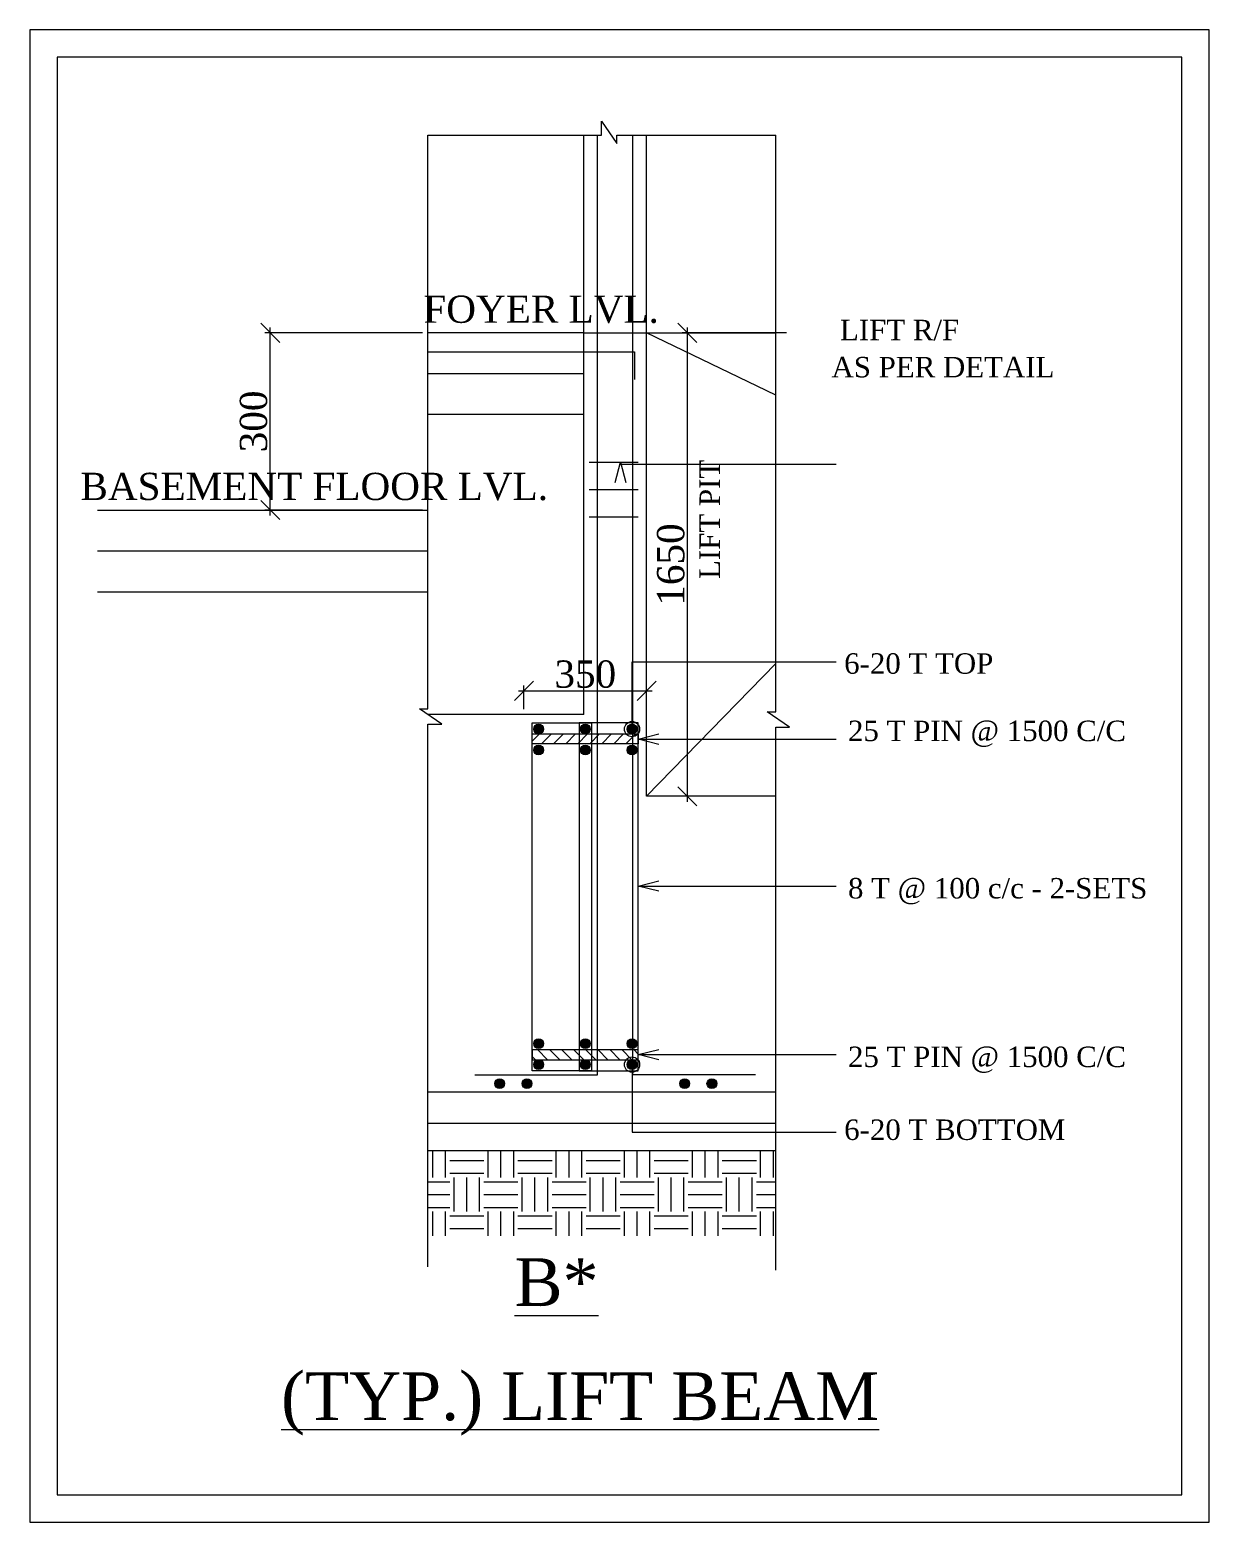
# Model space of a CAD drawing. Header units: inches. Extents: x 10943721 to 11147402, y -2794197 to -2693110.
# Drawn here: x 11063928 to 11068256, y -2743828 to -2738354 of the extents above; entities that cross this region are included whole.
import ezdxf
from ezdxf.enums import TextEntityAlignment as Align

# ---------------------------------------------------------------- set-up
doc = ezdxf.new("R2010")
doc.units = ezdxf.units.IN
doc.header["$LTSCALE"] = 0.5
doc.header["$MEASUREMENT"] = 0
doc.header["$PDMODE"] = 34
doc.header["$PDSIZE"] = 50
doc.layers.get('0').update_dxf_attribs({"lineweight": 0})
for name, color, linetype, lineweight in [('S-DIM SECTION', 7, 'Continuous', 0), ('S-HATCH LIFT', 250, 'Continuous', 0), ('S-SECTION', 5, 'Continuous', 5), ('S-SECTION MARK', 7, 'Continuous', 0), ('S-STEEL-1', 1, 'Continuous', 0), ('S-STEEL-TEXT', 7, 'Continuous', 0), ('S-STEEL-VERT', 5, 'Continuous', 13), ('S-STEEL-VERT-R', 6, 'Continuous', 13), ('S-STEEL-X1', 1, 'Continuous', 9), ('S-TEXT', 7, 'Continuous', 0), ('S-TEXT TITLE', 1, 'Continuous', 0)]:
    doc.layers.add(name, color=color, linetype=linetype, lineweight=lineweight)
doc.layers.add('S-HATCH', color=250, linetype='Continuous', lineweight=5, transparency=0.5)
for name, color, linetype, lineweight, true_color in [('S-STEEL-BOTT-2-LAYER-3-X-EXT', 7, 'Continuous', 9, 0x4e35d0), ('S-STEEL-BOTT-2-LAYER-4-Y-EXT', 7, 'Continuous', 9, 0x4e35d0), ('S-STEEL-X2-EXT', 7, 'Continuous', 9, 0xd232cd)]:
    doc.layers.add(name, color=color, linetype=linetype, lineweight=lineweight, true_color=true_color)
doc.styles.add('AAPL-ADRESS tahoma', font='tahoma.ttf')
doc.styles.get("Standard").update_dxf_attribs({"font": 'times.ttf'})
doc.styles.add('TEXT', font='times.ttf')
doc.dimstyles.new('75mm', dxfattribs={"dimscale": 140, "dimtxt": 1, "dimasz": 0.35, "dimexe": 0.5, "dimexo": 1, "dimgap": 0.01, "dimtad": 0, "dimdec": 0, "dimzin": 12, "dimdsep": 46, "dimtxsty": 'AAPL-ADRESS tahoma', "dimblk": 'OBLIQUE', "dimcen": 0.35, "dimdle": 0.01, "dimse1": 1, "dimse2": 1, "dimclrd": 256, "dimclre": 256, "dimclrt": 256, "dimadec": 0, "dimazin": 3, "dimtfac": 1, "dimtdec": 0, "dimtmove": 1, "dimatfit": 3, "dimldrblk": 'DOTSMALL', "dimfxl": 1, "dimtolj": 1, "dimtzin": 0, "dimarcsym": 1})
doc.dimstyles.new('SETU', dxfattribs={"dimtxt": 200, "dimasz": 200, "dimexe": 100, "dimexo": 100, "dimgap": 35, "dimtad": 1, "dimdec": 0, "dimzin": 0, "dimdsep": 46, "dimtxsty": 'Standard', "dimblk": 'OBLIQUE', "dimcen": 0.09, "dimdle": 100, "dimclrd": 4, "dimclre": 256, "dimclrt": 256, "dimadec": 1, "dimazin": 0, "dimtfac": 1, "dimtdec": 0, "dimtix": 1, "dimtofl": 0, "dimtmove": 2, "dimatfit": 0, "dimfxl": 1, "dimtolj": 1, "dimtzin": 0, "dimlwd": -1, "dimlwe": -1, "dimarcsym": 0})
doc.dimstyles.get("Standard").update_dxf_attribs({"dimtxt": 0.18, "dimasz": 0.18, "dimexe": 0.18, "dimexo": 0.0625, "dimgap": 0.09, "dimtad": 0, "dimtih": 1, "dimtoh": 1, "dimdec": 4, "dimzin": 0, "dimdsep": 46, "dimtxsty": 'Standard', "dimcen": 0.09, "dimadec": 0, "dimazin": 0, "dimtfac": 1, "dimtdec": 4, "dimtofl": 0, "dimtmove": 0, "dimatfit": 3, "dimfxl": 1, "dimtolj": 1, "dimtzin": 0, "dimarcsym": 0})

# ---------------------------------------------------------------- blocks, each defined once
blk = doc.blocks.new('111')
at = {"layer": 'S-HATCH LIFT'}
h = blk.add_hatch(dxfattribs=at)
h.set_pattern_fill('ANSI31', color=256, scale=250)
h.set_pattern_definition([(45, (-11319920.87, 2427174.344), (-22.09708691, 22.09708691), [])])
h.paths.add_polyline_path([(0, 36), (389, 36), (389, 0), (0, 0)])
at = {"layer": 'S-STEEL-X1', "color": 9, "true_color": 0xd19cc7}
blk.add_lwpolyline([(0, 36), (389, 36), (389, 0), (0, 0)], close=True, dxfattribs=at)
blk = doc.blocks.new('_Oblique')
at = {"color": 0, "linetype": 'ByBlock', "lineweight": -2}
blk.add_line((-0.5, -0.5), (0.5, 0.5), dxfattribs=at)
blk = doc.blocks.new('*D89')
at = {"layer": 'Defpoints', "color": 0, "transparency": 16777216}
for p in [(11066341.2, -2739465.5), (11066725.1, -2739465.5, 0), (11066655.8, -2741165.5)]:
    blk.add_point(p, dxfattribs=at)
at = {"layer": 'S-DIM SECTION', "transparency": 16777216}
for p, q in [((11066341.2, -2741185.5), (11066341.2, -2739445.5)), ((11066705.1, -2739465.5), (11066321.2, -2739465.5)), ((11066635.8, -2741165.5), (11066321.2, -2741165.5))]:
    blk.add_line(p, q, dxfattribs=at)
at = {"layer": 'S-DIM SECTION', "transparency": 16777216, "xscale": 70, "yscale": 70, "zscale": 70}
for p, rotation in [((11066341.2, -2739465.5), 90), ((11066341.2, -2741165.5), 270)]:
    blk.add_blockref('_Oblique', p, dxfattribs=dict(at, rotation=rotation))
at = {"layer": 'S-DIM SECTION', "transparency": 16777216, "insert": (11066280.3, -2740315.5), "char_height": 100, "attachment_point": 5, "rotation": 90, "style": 'TEXT'}
blk.add_mtext('\\A1;1650', dxfattribs=at)
blk = doc.blocks.new('*D90')
at = {"layer": 'Defpoints', "color": 0, "transparency": 16777216}
for p in [(11064810, -2739465.5), (11065388.7, -2739465.5, 0), (11065388.7, -2740115.5, 0)]:
    blk.add_point(p, dxfattribs=at)
at = {"layer": 'S-DIM SECTION', "transparency": 16777216}
for p, q in [((11064810, -2740135.5), (11064810, -2739445.5)), ((11065368.7, -2739465.5), (11064790, -2739465.5)), ((11065368.7, -2740115.5), (11064790, -2740115.5))]:
    blk.add_line(p, q, dxfattribs=at)
at = {"layer": 'S-DIM SECTION', "transparency": 16777216, "xscale": 70, "yscale": 70, "zscale": 70}
for p, rotation in [((11064810, -2739465.5), 90), ((11064810, -2740115.5), 270)]:
    blk.add_blockref('_Oblique', p, dxfattribs=dict(at, rotation=rotation))
at = {"layer": 'S-DIM SECTION', "transparency": 16777216, "insert": (11064749.1, -2739790.5), "char_height": 100, "attachment_point": 5, "rotation": 90, "style": 'TEXT'}
blk.add_mtext('\\A1;300', dxfattribs=at)
blk = doc.blocks.new('*D91')
at = {"layer": 'Defpoints', "color": 0, "transparency": 16777216}
for p in [(11066191.3, -2740778.8), (11065741.3, -2740865.5), (11066191.3, -2740865.5, 0)]:
    blk.add_point(p, dxfattribs=at)
at = {"layer": 'S-DIM SECTION', "transparency": 16777216}
for p, q in [((11065741.3, -2740845.5), (11065741.3, -2740758.8)), ((11066191.3, -2740845.5), (11066191.3, -2740758.8)), ((11065721.3, -2740778.8), (11066211.3, -2740778.8))]:
    blk.add_line(p, q, dxfattribs=at)
at = {"layer": 'S-DIM SECTION', "transparency": 16777216, "xscale": 70, "yscale": 70, "zscale": 70, "rotation": 180}
blk.add_blockref('_Oblique', (11065741.3, -2740778.8), dxfattribs=at)
at = {"layer": 'S-DIM SECTION', "transparency": 16777216, "xscale": 70, "yscale": 70, "zscale": 70}
blk.add_blockref('_Oblique', (11066191.3, -2740778.8), dxfattribs=at)
at = {"layer": 'S-DIM SECTION', "transparency": 16777216, "insert": (11065966.3, -2740718), "char_height": 100, "attachment_point": 5, "style": 'TEXT'}
blk.add_mtext('\\A1;350', dxfattribs=at)

msp = doc.modelspace()

# ---------------------------------------------------------------- hatches: boundary and pattern name
at = {"layer": 'S-HATCH LIFT'}
h = msp.add_hatch(dxfattribs=at)
h.set_pattern_fill('EARTH', color=256, scale=500)
h.set_pattern_definition([(0, (-356531.04, -313798.64), (125, 125), [125, -125]), (0, (-356531.04, -313751.76), (125, 125), [125, -125]), (0, (-356531.04, -313704.89), (125, 125), [125, -125]), (90, (-356515.41, -313689.26), (-125, 125), [125, -125]), (90, (-356468.54, -313689.26), (-125, 125), [125, -125]), (90, (-356421.66, -313689.26), (-125, 125), [125, -125])])
h.paths.add_polyline_path([(11066665.3, -2742778.5), (11066665.3, -2742465.5), (11065388.7, -2742465.5), (11065388.7, -2742778.5)])
at = {"layer": 'S-STEEL-1'}
h = msp.add_hatch(color=250, dxfattribs=at)
h.dxf.hatch_style = 1
edge = h.paths.add_edge_path()
edge.add_arc((11065794.8, -2740919), 18, 0, 360)
h = msp.add_hatch(color=250, dxfattribs=at)
h.dxf.hatch_style = 1
edge = h.paths.add_edge_path()
edge.add_arc((11065966.3, -2740919), 18, 0, 360)
h = msp.add_hatch(color=250, dxfattribs=at)
h.dxf.hatch_style = 1
edge = h.paths.add_edge_path()
edge.add_arc((11066137.8, -2740919), 18, 0, 360)
h = msp.add_hatch(color=250, dxfattribs=at)
h.dxf.hatch_style = 1
edge = h.paths.add_edge_path()
edge.add_arc((11065794.8, -2740996), 18, 0, 360)
h = msp.add_hatch(color=250, dxfattribs=at)
h.dxf.hatch_style = 1
edge = h.paths.add_edge_path()
edge.add_arc((11065966.3, -2740996), 18, 0, 360)
h = msp.add_hatch(color=250, dxfattribs=at)
h.dxf.hatch_style = 1
edge = h.paths.add_edge_path()
edge.add_arc((11066137.8, -2740996), 18, 0, 360)
h = msp.add_hatch(color=250, dxfattribs=at)
h.dxf.hatch_style = 1
edge = h.paths.add_edge_path()
edge.add_arc((11065794.8, -2742072.9), 18, 0, 360)
h = msp.add_hatch(color=250, dxfattribs=at)
h.dxf.hatch_style = 1
edge = h.paths.add_edge_path()
edge.add_arc((11065966.3, -2742072.9), 18, 0, 360)
h = msp.add_hatch(color=250, dxfattribs=at)
h.dxf.hatch_style = 1
edge = h.paths.add_edge_path()
edge.add_arc((11066137.8, -2742072.9), 18, 0, 360)
h = msp.add_hatch(color=250, dxfattribs=at)
h.dxf.hatch_style = 1
edge = h.paths.add_edge_path()
edge.add_arc((11065794.8, -2742149.9), 18, 0, 360)
h = msp.add_hatch(color=250, dxfattribs=at)
h.dxf.hatch_style = 1
edge = h.paths.add_edge_path()
edge.add_arc((11065966.3, -2742149.9), 18, 0, 360)
h = msp.add_hatch(color=250, dxfattribs=at)
h.dxf.hatch_style = 1
edge = h.paths.add_edge_path()
edge.add_arc((11066137.8, -2742149.9), 18, 0, 360)
at = {"layer": 'S-STEEL-BOTT-2-LAYER-4-Y-EXT'}
h = msp.add_hatch(color=250, dxfattribs=at)
h.dxf.hatch_style = 1
edge = h.paths.add_edge_path()
edge.add_arc((11065652.3, -2742219.5), 18, 0, 360)
h = msp.add_hatch(color=250, dxfattribs=at)
h.dxf.hatch_style = 1
edge = h.paths.add_edge_path()
edge.add_arc((11065752.3, -2742219.5), 18, 0, 360)
h = msp.add_hatch(color=250, dxfattribs=at)
h.dxf.hatch_style = 1
edge = h.paths.add_edge_path()
edge.add_arc((11066330.8, -2742219.5), 18, 0, 360)
h = msp.add_hatch(color=250, dxfattribs=at)
h.dxf.hatch_style = 1
edge = h.paths.add_edge_path()
edge.add_arc((11066430.8, -2742219.5), 18, 0, 360)

# ---------------------------------------------------------------- linework, layer by layer
at = {"elevation": 0}
for points in [[(11063927.6, -2743828.3), (11068256, -2743828.3), (11068256, -2738354.1), (11063927.6, -2738354.1)], [(11064027.6, -2743728.3), (11068156, -2743728.3), (11068156, -2738454.1), (11064027.6, -2738454.1)]]:
    msp.add_lwpolyline(points, close=True, dxfattribs=at)
at = {"layer": 'S-HATCH', "color": 8}
for p, q in [((11066665.3, -2739693.6, 0), (11066191.3, -2739465.5, 0)), ((11066665.3, -2740678.1, 0), (11066191.3, -2741165.5, 0))]:
    msp.add_line(p, q, dxfattribs=at)
at = {"layer": 'S-SECTION', "linetype": 'ByBlock', "ltscale": 15}
for p, q in [((11065961.3, -2740865.5, 0), (11065961.3, -2738740, 0)), ((11066191.3, -2741165.5, 0), (11066191.3, -2738740, 0)), ((11065961.3, -2739465.5, 0), (11065388.7, -2739465.5, 0)), ((11065961.3, -2739465.5, 0), (11066665.3, -2739465.5, 0)), ((11065961.3, -2739615.5, 0), (11065388.7, -2739615.5, 0)), ((11065961.3, -2739765.5, 0), (11065388.7, -2739765.5, 0)), ((11064175.9, -2740115.5, 0), (11065388.7, -2740115.5, 0)), ((11064175.9, -2740265.5, 0), (11065388.7, -2740265.5, 0)), ((11064175.9, -2740415.5, 0), (11065388.7, -2740415.5, 0)), ((11065741.3, -2740865.5, 0), (11065388.7, -2740865.5, 0)), ((11065961.3, -2740865.5, 0), (11065741.3, -2740865.5, 0)), ((11066665.3, -2741165.5, 0), (11066191.3, -2741165.5, 0))]:
    msp.add_line(p, q, dxfattribs=at)
at = {"layer": 'S-SECTION', "linetype": 'ByBlock', "ltscale": 15, "elevation": 0}
for points in [[(11065388.7, -2738740), (11066025.9, -2738740), (11066025.9, -2738689), (11066082.4, -2738771.5), (11066082.4, -2738740), (11066665.3, -2738740)], [(11065388.7, -2742891.8), (11065388.7, -2740900.7), (11065439.7, -2740900.7), (11065357.2, -2740844.2), (11065388.7, -2740844.2), (11065388.7, -2738740)], [(11066665.3, -2742903.8), (11066665.3, -2740912.6), (11066716.3, -2740912.6), (11066633.8, -2740856.1), (11066665.3, -2740856.1), (11066665.3, -2738740)], [(11066665.3, -2742365.5), (11065388.7, -2742365.5)], [(11065388.7, -2742465.5), (11066665.3, -2742465.5)]]:
    msp.add_lwpolyline(points, dxfattribs=at)
at = {"layer": 'S-STEEL-1', "color": 3}
for centre in [(11065794.8, -2740919, 0), (11065966.3, -2740919, 0), (11066137.8, -2740919, 0), (11065794.8, -2742149.9, 0), (11065966.3, -2742149.9, 0), (11066137.8, -2742149.9, 0)]:
    msp.add_circle(centre, 18, dxfattribs=at)
at = {"layer": 'S-STEEL-1', "color": 6}
for centre in [(11065794.8, -2740996, 0), (11065966.3, -2740996, 0), (11066137.8, -2740996, 0), (11065794.8, -2742072.9, 0), (11065966.3, -2742072.9, 0), (11066137.8, -2742072.9, 0)]:
    msp.add_circle(centre, 18, dxfattribs=at)
at = {"layer": 'S-STEEL-BOTT-2-LAYER-3-X-EXT', "elevation": 0}
msp.add_lwpolyline([(11066665.3, -2742251.5), (11065388.7, -2742251.5)], dxfattribs=at)
at = {"layer": 'S-STEEL-BOTT-2-LAYER-4-Y-EXT'}
for centre in [(11065652.3, -2742219.5, 0), (11065752.3, -2742219.5, 0), (11066330.8, -2742219.5, 0), (11066430.8, -2742219.5, 0)]:
    msp.add_circle(centre, 18, dxfattribs=at)
at = {"layer": 'S-STEEL-VERT', "elevation": 0}
for points in [[(11065561.3, -2742187.5), (11066011.3, -2742187.5), (11066011.3, -2738740)], [(11066591.3, -2742187.5), (11066141.3, -2742187.5), (11066141.3, -2738740)]]:
    msp.add_lwpolyline(points, dxfattribs=at)
at = {"layer": 'S-STEEL-VERT-R', "color": 6}
for p, q in [((11065980.8, -2739940, 0), (11066160.8, -2739940, 0)), ((11065980.8, -2740040, 0), (11066160.8, -2740040, 0)), ((11065980.8, -2740140, 0), (11066160.8, -2740140, 0))]:
    msp.add_line(p, q, dxfattribs=at)
at = {"layer": 'S-STEEL-X1', "elevation": 0}
msp.add_lwpolyline([(11065989.3, -2742172.9), (11065771.8, -2742172.9), (11065771.8, -2740896), (11065989.3, -2740896)], close=True, dxfattribs=at)
at = {"layer": 'S-STEEL-X1', "color": 2, "elevation": 0}
msp.add_lwpolyline([(11065943.3, -2742172.9), (11066160.8, -2742172.9), (11066160.8, -2740896), (11065943.3, -2740896)], close=True, dxfattribs=at)
at = {"layer": 'S-STEEL-X2-EXT'}
for p, q in [((11065388.7, -2739535.5, 0), (11066146.7, -2739535.5, 0)), ((11066146.7, -2739535.5, 0), (11066146.7, -2739636.1, 0))]:
    msp.add_line(p, q, dxfattribs=at)

# ---------------------------------------------------------------- block references
at = {"color": 2}
msp.add_blockref('111', (11065771.8, -2740973, 0), dxfattribs=at)
at = {"color": 2, "xscale": -1, "rotation": 180}
msp.add_blockref('111', (11065771.8, -2742095.9, 0), dxfattribs=at)

# ---------------------------------------------------------------- texts
at = {"layer": 'S-STEEL-TEXT', "style": 'TEXT'}
for s, height, p in [('FOYER LVL.', 100, (11065372.1, -2739428.8, 0)), ('LIFT R/F', 75, (11066901.1, -2739492.6, 0)), ('AS PER DETAIL', 75, (11066869.8, -2739628.8, 0)), ('BASEMENT FLOOR LVL.', 100, (11064113.4, -2740078.8, 0)), ('6-20 T TOP', 75, (11066916.4, -2740716, 0)), ('6-20 T BOTTOM', 75, (11066916.4, -2742426.2, 0))]:
    msp.add_text(s, height=height, dxfattribs=at).set_placement(p)
msp.add_text('LIFT PIT', height=75, rotation=90, dxfattribs=at).set_placement((11066460.3, -2740368.4, 0))
at = {"layer": 'S-TEXT', "style": 'TEXT'}
for s, p in [('25 T PIN @ 1500 C/C', (11066930.4, -2740963.1, 0)), ('8 T @ 100 c/c - 2-SETS', (11066930.4, -2741540.4, 0)), ('25 T PIN @ 1500 C/C', (11066930.4, -2742158.8, 0))]:
    msp.add_text(s, height=75, dxfattribs=at).set_placement(p)
at = {"layer": 'S-TEXT TITLE', "style": 'TEXT'}
for s, p in [('%%UB*', (11065860.8, -2742947.7, 0)), ('%%U(TYP.) LIFT BEAM', (11065947.4, -2743366.1, 0))]:
    msp.add_text(s, height=175, dxfattribs=at).set_placement(p, align=Align.MIDDLE_CENTER)

# ---------------------------------------------------------------- dimensions: what is measured, and where the dimension line sits
at = {"layer": 'S-DIM SECTION'}
for base, p1, p2, angle, text, picture, middle in [((11064810, -2739465.5, 0), (11065388.7, -2740115.5, 0), (11065388.7, -2739465.5, 0), 90, '300', '*D90', (11064749.1, -2739790.5, 0)), ((11066341.2, -2739465.5, 0), (11066655.8, -2741165.5, 0), (11066725.1, -2739465.5, 0), 270, '1650', '*D89', (11066280.3, -2740315.5, 0))]:
    dim = msp.add_linear_dim(base=base, p1=p1, p2=p2, angle=angle, text=text, dimstyle='SETU', override={"dimtxt": 100, "dimasz": 70, "dimexe": 20, "dimexo": 20, "dimgap": 10, "dimtad": 3, "dimtxsty": 'TEXT', "dimblk1": 'Oblique', "dimblk2": 'Oblique', "dimsah": 1, "dimdle": 20, "dimclrd": 256}, dxfattribs=at)
    dim.commit()
    dim.dimension.update_dxf_attribs({"geometry": picture, "text_midpoint": middle})
dim = msp.add_linear_dim(base=(11066191.3, -2740778.8, 0), p1=(11065741.3, -2740865.5, 0), p2=(11066191.3, -2740865.5, 0), text='350', dimstyle='SETU', override={"dimtxt": 100, "dimasz": 70, "dimexe": 20, "dimexo": 20, "dimgap": 10, "dimtad": 3, "dimtxsty": 'TEXT', "dimblk1": 'Oblique', "dimblk2": 'Oblique', "dimsah": 1, "dimdle": 20, "dimclrd": 256}, dxfattribs=at)
dim.commit()
dim.dimension.update_dxf_attribs({"geometry": '*D91', "text_midpoint": (11065966.3, -2740718, 0)})

# ---------------------------------------------------------------- leaders
at = {"layer": 'S-SECTION MARK'}
for points, dimstyle, override in [([(11066095.3, -2739940, 0), (11066095.3, -2739946.9, 0), (11066887.1, -2739946.9, 0)], 'Standard', {"dimasz": 75, "dimgap": 0.15, "dimclrd": 256, "dimldrblk": 'Open30', "dimlwd": 0}), ([(11066137.8, -2740919, 0), (11066137.8, -2740671.8, 0), (11066887.1, -2740671.8, 0)], '75mm', {"dimasz": 0.4, "dimldrblk": 'Origin', "dimfxlon": 1, "dimlwd": 0}), ([(11066160.8, -2740955.6, 0), (11066887.1, -2740955.6, 0)], 'Standard', {"dimasz": 75, "dimgap": 0.15, "dimclrd": 256, "dimldrblk": 'Open30', "dimlwd": 0}), ([(11066160.8, -2741494.8, 0), (11066887.1, -2741494.8, 0)], 'Standard', {"dimasz": 75, "dimgap": 0.15, "dimclrd": 256, "dimldrblk": 'Open30', "dimlwd": 0}), ([(11066137.8, -2742149.9, 0), (11066137.8, -2742397.2, 0), (11066887.1, -2742397.2, 0)], '75mm', {"dimasz": 0.4, "dimldrblk": 'Origin', "dimfxlon": 1, "dimlwd": 0}), ([(11066160.8, -2742113.3, 0), (11066887.1, -2742113.3, 0)], 'Standard', {"dimasz": 75, "dimgap": 0.15, "dimclrd": 256, "dimldrblk": 'Open30', "dimlwd": 0})]:
    msp.add_leader(points, dimstyle=dimstyle, override=override, dxfattribs=at)

doc.saveas('drawing.dxf')
